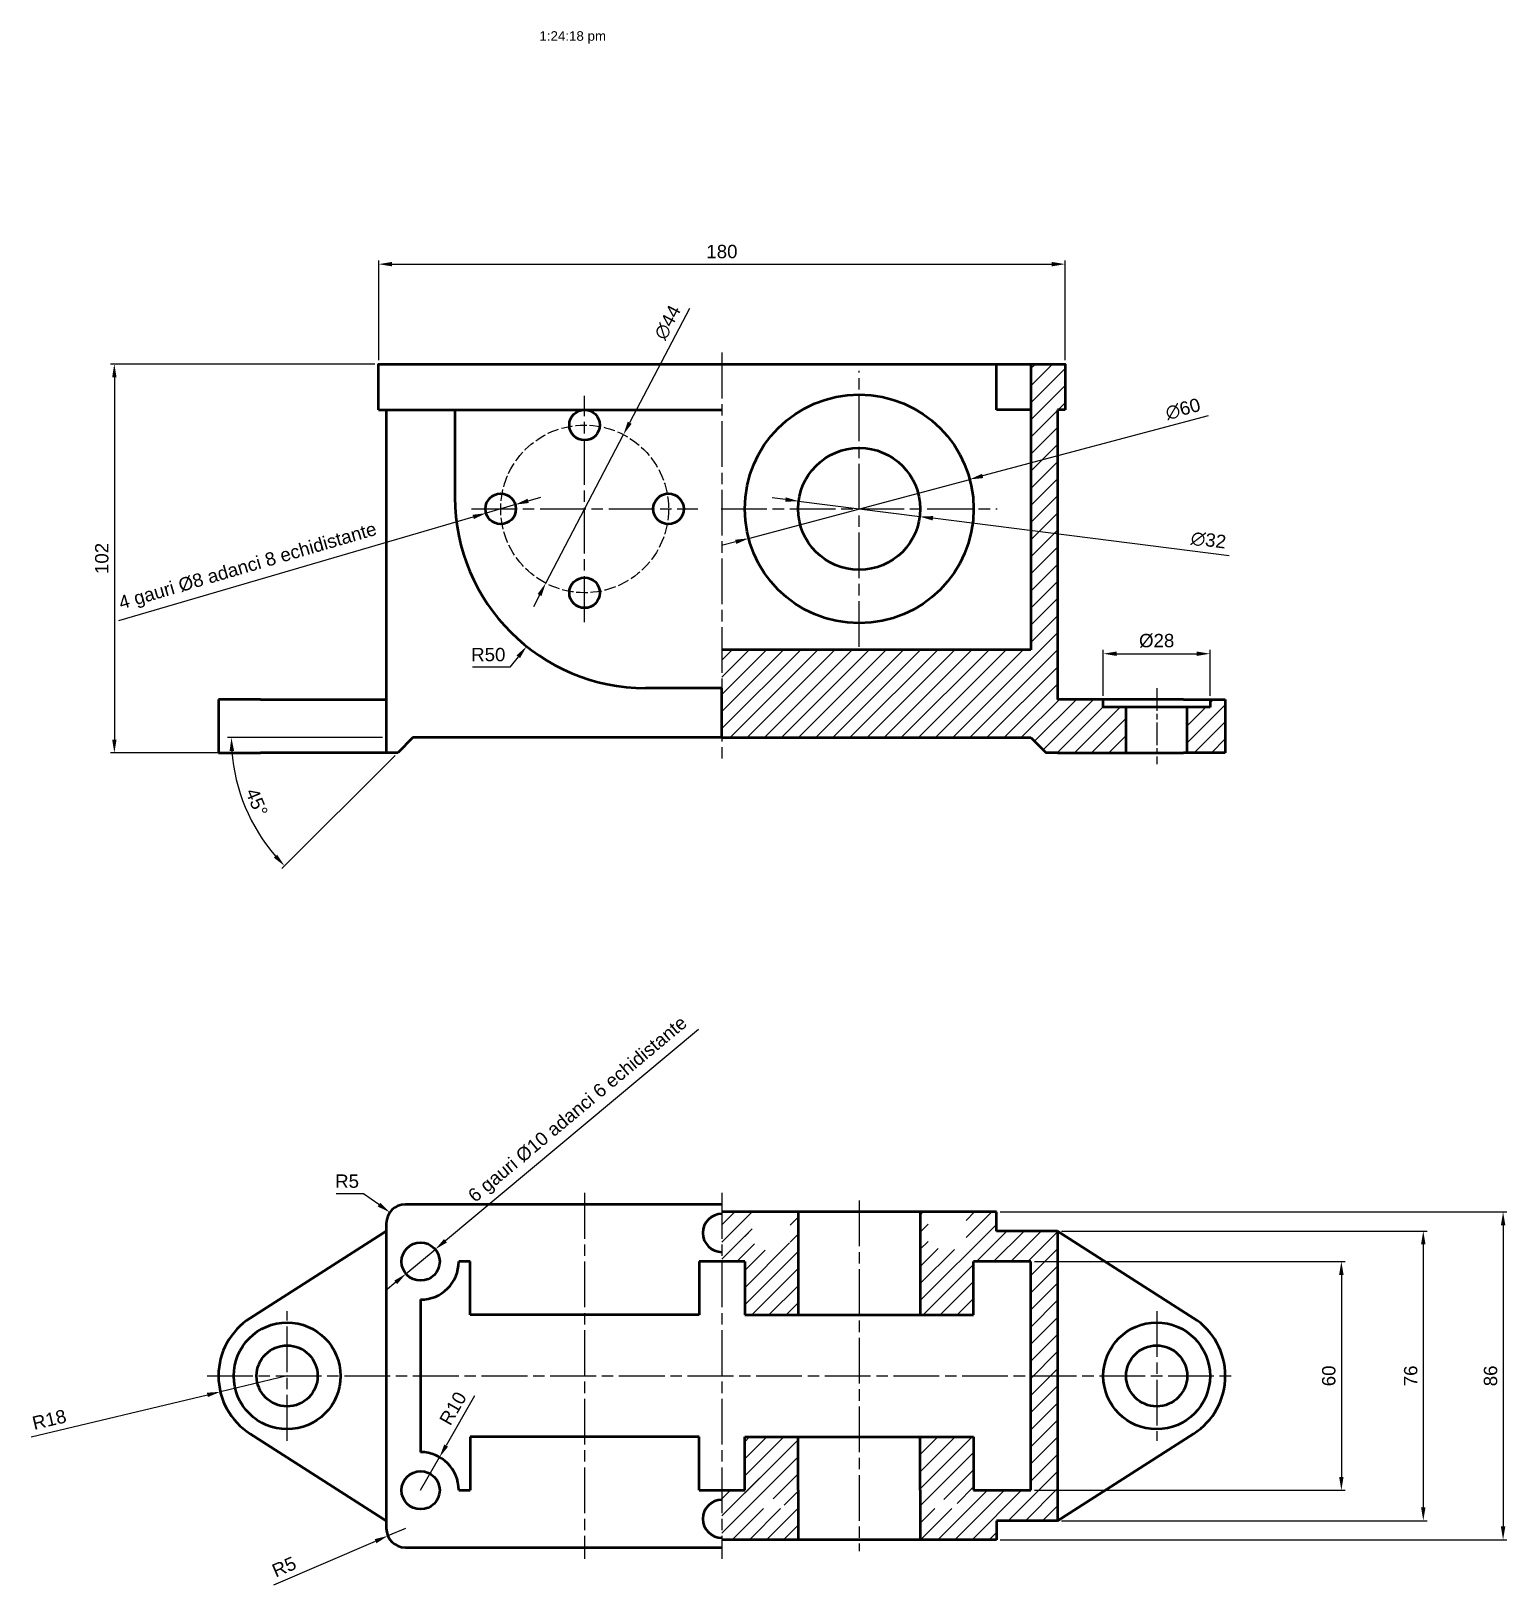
# Model space of a CAD drawing. Header units: millimetres. Extents: x 887 to 1274, y 363 to 770.
import ezdxf

# ---------------------------------------------------------------- set-up
doc = ezdxf.new("R2010")
doc.units = ezdxf.units.MM
for name, pattern in [('AM_ISO02W050', [7.5, 6, -1.5]), ('AM_ISO02W050x2', [3.75, 3, -0.75]), ('AM_ISO08W050', [18, 12, -1.5, 3, -1.5]), ('AM_ISO08W050x2', [9, 6, -0.75, 1.5, -0.75])]:
    doc.linetypes.add(name, pattern=pattern)
for name, color, linetype, lineweight in [('AM_0', 7, 'Continuous', 50), ('AM_3', 6, 'AM_ISO02W050', 25), ('AM_5', 3, 'Continuous', 25), ('AM_7', 4, 'AM_ISO08W050', 25), ('AM_8', 1, 'Continuous', 25)]:
    doc.layers.add(name, color=color, linetype=linetype, lineweight=lineweight)
doc.styles.get("Standard").update_dxf_attribs({"font": 'arial.ttf'})
doc.dimstyles.new('AM_ISO$4', dxfattribs={"dimtxt": 3.5, "dimasz": 3.5, "dimexe": 1, "dimexo": 1, "dimgap": 1.5, "dimtad": 1, "dimtoh": 1, "dimdsep": 46, "dimtxsty": 'Standard', "dimcen": 0, "dimclrd": 256, "dimclre": 256, "dimclrt": 2, "dimadec": 0, "dimazin": 2, "dimtp": 0.1, "dimtm": 0.1, "dimtfac": 0.71, "dimtdec": 3, "dimtofl": 0, "dimtmove": 0, "dimatfit": 0, "dimfxl": 1, "dimlwd": -1, "dimlwe": -1, "dimarcsym": 1})
doc.dimstyles.new('NEW_47$0', dxfattribs={"dimtxt": 3.5, "dimasz": 3.5, "dimexe": 1, "dimexo": 1, "dimgap": 1.5, "dimtad": 1, "dimdsep": 46, "dimtxsty": 'Standard', "dimcen": 0, "dimclrd": 181, "dimclre": 181, "dimclrt": 256, "dimadec": 0, "dimazin": 2, "dimtp": 0.1, "dimtm": 0.1, "dimtfac": 0.71, "dimtmove": 0, "dimatfit": 3, "dimfxl": 1, "dimlwd": -1, "dimlwe": -1, "dimarcsym": 1})
doc.dimstyles.new('NEW_47$2', dxfattribs={"dimtxt": 3.5, "dimasz": 3.5, "dimexe": 1, "dimexo": 1, "dimgap": 1.5, "dimtad": 1, "dimdsep": 46, "dimtxsty": 'Standard', "dimcen": 0, "dimclrd": 181, "dimclre": 181, "dimclrt": 256, "dimadec": 0, "dimazin": 2, "dimtp": 0.1, "dimtm": 0.1, "dimtfac": 0.71, "dimtmove": 0, "dimatfit": 3, "dimfxl": 1, "dimlwd": -1, "dimlwe": -1, "dimarcsym": 1})
doc.dimstyles.new('NEW_47$3', dxfattribs={"dimtxt": 3.5, "dimasz": 3.5, "dimexe": 1, "dimexo": 1, "dimgap": 1.5, "dimtad": 1, "dimdsep": 46, "dimtxsty": 'Standard', "dimcen": 0, "dimclrd": 181, "dimclre": 181, "dimclrt": 256, "dimadec": 0, "dimazin": 2, "dimtp": 0.1, "dimtm": 0.1, "dimtfac": 0.71, "dimtmove": 0, "dimatfit": 3, "dimfxl": 1, "dimlwd": -1, "dimlwe": -1, "dimarcsym": 1})
doc.dimstyles.new('NEW_47$4', dxfattribs={"dimtxt": 3.5, "dimasz": 3.5, "dimexe": 1, "dimexo": 1, "dimgap": 1.5, "dimtad": 1, "dimdsep": 46, "dimtxsty": 'Standard', "dimcen": 0, "dimclrd": 181, "dimclre": 181, "dimclrt": 256, "dimadec": 0, "dimazin": 2, "dimtp": 0.1, "dimtm": 0.1, "dimtfac": 0.71, "dimtmove": 0, "dimatfit": 3, "dimfxl": 1, "dimlwd": -1, "dimlwe": -1, "dimarcsym": 1})

# ---------------------------------------------------------------- blocks, each defined once
blk = doc.blocks.new('*D7')
at = {"layer": 'AM_5', "linetype": 'ByBlock', "transparency": 16777216}
for p, q in [((1012.21, 603.47), (1002.35, 603.47)), ((1014.39, 606.2), (1012.21, 603.47))]:
    blk.add_line(p, q, dxfattribs=at)
at = {"layer": 'AM_5', "transparency": 16777216}
blk.add_solid([(1013.94, 606.57), (1014.85, 605.84), (1016.58, 608.94)], dxfattribs=at)
at = {"layer": 'Defpoints', "color": 0, "transparency": 16777216}
for p in [(1047.79, 648), (1016.58, 608.94)]:
    blk.add_point(p, dxfattribs=at)
at = {"layer": 'AM_5', "color": 2, "transparency": 16777216, "insert": (1006.53, 606.76), "char_height": 3.5, "attachment_point": 5}
blk.add_mtext('R50', dxfattribs=at)
blk = doc.blocks.new('*D8')
at = {"layer": 'AM_5', "linetype": 'ByBlock', "transparency": 16777216}
for p, q in [((973.85, 465.33), (966.68, 465.33)), ((977.86, 462.47), (973.85, 465.33))]:
    blk.add_line(p, q, dxfattribs=at)
at = {"layer": 'AM_5', "transparency": 16777216}
blk.add_solid([(978.2, 462.94), (977.52, 461.99), (980.71, 460.44)], dxfattribs=at)
at = {"layer": 'Defpoints', "color": 0, "transparency": 16777216}
for p in [(980.71, 460.44), (984.79, 457.54)]:
    blk.add_point(p, dxfattribs=at)
at = {"layer": 'AM_5', "color": 2, "transparency": 16777216, "insert": (969.51, 468.61), "char_height": 3.5, "attachment_point": 5}
blk.add_mtext('R5', dxfattribs=at)
blk = doc.blocks.new('*D9')
at = {"layer": 'AM_5', "color": 181, "linetype": 'ByBlock', "transparency": 16777216}
for p, q in [((984.79, 377.54), (980.19, 375.56)), ((950.3, 362.7), (976.98, 374.18))]:
    blk.add_line(p, q, dxfattribs=at)
at = {"layer": 'AM_5', "color": 181, "transparency": 16777216}
blk.add_solid([(976.75, 374.71), (977.21, 373.64), (980.19, 375.56)], dxfattribs=at)
at = {"layer": 'Defpoints', "color": 0, "transparency": 16777216}
for p in [(980.19, 375.56), (984.79, 377.54)]:
    blk.add_point(p, dxfattribs=at)
at = {"layer": 'AM_5', "color": 133, "true_color": 0x8bc6c6, "transparency": 16777216, "insert": (952.99, 367.43), "char_height": 3.5, "attachment_point": 5, "rotation": 23.2808}
blk.add_mtext('R5', dxfattribs=at)
blk = doc.blocks.new('*D10')
at = {"layer": 'AM_5', "color": 181, "linetype": 'ByBlock', "transparency": 16777216}
for p, q in [((977.79, 684), (977.79, 710.21)), ((1157.79, 684), (1157.79, 710.21)), ((981.29, 709.21), (1154.29, 709.21))]:
    blk.add_line(p, q, dxfattribs=at)
at = {"layer": 'AM_5', "color": 181, "transparency": 16777216}
for points in [[(981.29, 709.79), (981.29, 708.63), (977.79, 709.21)], [(1154.29, 709.79), (1154.29, 708.63), (1157.79, 709.21)]]:
    blk.add_solid(points, dxfattribs=at)
at = {"layer": 'Defpoints', "color": 0, "transparency": 16777216}
for p in [(1157.79, 709.21), (977.79, 683), (1157.79, 683)]:
    blk.add_point(p, dxfattribs=at)
at = {"layer": 'AM_5', "color": 133, "true_color": 0x8bc6c6, "transparency": 16777216, "insert": (1067.79, 712.5), "char_height": 3.5, "attachment_point": 5}
blk.add_mtext('180', dxfattribs=at)
blk = doc.blocks.new('*D11')
at = {"layer": 'AM_5', "color": 181, "linetype": 'ByBlock', "transparency": 16777216}
for p, q in [((976.79, 683), (907.48, 683)), ((908.48, 679.5), (908.48, 584.5)), ((976.79, 581), (907.48, 581))]:
    blk.add_line(p, q, dxfattribs=at)
at = {"layer": 'AM_5', "color": 181, "transparency": 16777216}
for points in [[(907.9, 679.5), (909.07, 679.5), (908.48, 683)], [(907.9, 584.5), (909.07, 584.5), (908.48, 581)]]:
    blk.add_solid(points, dxfattribs=at)
at = {"layer": 'Defpoints', "color": 0, "transparency": 16777216}
for p in [(977.79, 683), (908.48, 581), (977.79, 581)]:
    blk.add_point(p, dxfattribs=at)
at = {"layer": 'AM_5', "color": 133, "true_color": 0x8bc6c6, "transparency": 16777216, "insert": (905.2, 632), "char_height": 3.5, "attachment_point": 5, "rotation": 90}
blk.add_mtext('102', dxfattribs=at)
blk = doc.blocks.new('*D12')
at = {"layer": 'AM_5', "color": 181, "linetype": 'ByBlock', "transparency": 16777216}
for p, q in [((1013.63, 646.12), (1005.95, 643.88)), ((1016.98, 647.11), (1020.34, 648.09)), ((909.67, 615.71), (1002.59, 642.89))]:
    blk.add_line(p, q, dxfattribs=at)
at = {"layer": 'AM_5', "color": 181, "transparency": 16777216}
for points in [[(1016.82, 647.67), (1017.15, 646.55), (1013.63, 646.12)], [(1002.42, 643.45), (1002.75, 642.33), (1005.95, 643.88)]]:
    blk.add_solid(points, dxfattribs=at)
at = {"layer": 'Defpoints', "color": 0, "transparency": 16777216}
for p in [(1013.63, 646.12), (1005.95, 643.88)]:
    blk.add_point(p, dxfattribs=at)
at = {"layer": 'AM_5', "color": 133, "true_color": 0x8bc6c6, "transparency": 16777216, "insert": (943.56, 629.61), "char_height": 3.5, "attachment_point": 5, "rotation": 16.309}
blk.add_mtext('4 gauri %%C8 adanci 8 echidistante', dxfattribs=at)
blk = doc.blocks.new('*D13')
at = {"layer": 'AM_5', "color": 181, "linetype": 'ByBlock', "transparency": 16777216}
for p, q in [((1059.29, 697.58), (1043.6, 667.6)), ((1021.59, 625.51), (1041.98, 664.5)), ((1019.97, 622.4), (1018.35, 619.3))]:
    blk.add_line(p, q, dxfattribs=at)
at = {"layer": 'AM_5', "color": 181, "transparency": 16777216}
for points in [[(1043.09, 667.87), (1044.12, 667.33), (1041.98, 664.5)], [(1019.45, 622.67), (1020.49, 622.13), (1021.59, 625.51)]]:
    blk.add_solid(points, dxfattribs=at)
at = {"layer": 'Defpoints', "color": 0, "transparency": 16777216}
for p in [(1041.98, 664.5), (1021.59, 625.51)]:
    blk.add_point(p, dxfattribs=at)
at = {"layer": 'AM_5', "color": 133, "true_color": 0x8bc6c6, "transparency": 16777216, "insert": (1053.55, 693.92), "char_height": 3.5, "attachment_point": 5, "rotation": 62.3913}
blk.add_mtext('∅44', dxfattribs=at)
blk = doc.blocks.new('*D14')
at = {"layer": 'AM_5', "color": 181, "linetype": 'ByBlock', "transparency": 16777216}
for p, q in [((1061.63, 508.43), (995.31, 452.99)), ((984.95, 444.33), (992.62, 450.74)), ((982.27, 442.09), (979.58, 439.84))]:
    blk.add_line(p, q, dxfattribs=at)
at = {"layer": 'AM_5', "color": 181, "transparency": 16777216}
for points in [[(994.93, 453.44), (995.68, 452.54), (992.62, 450.74)], [(981.89, 442.53), (982.64, 441.64), (984.95, 444.33)]]:
    blk.add_solid(points, dxfattribs=at)
at = {"layer": 'Defpoints', "color": 0, "transparency": 16777216}
for p in [(992.62, 450.74), (984.95, 444.33)]:
    blk.add_point(p, dxfattribs=at)
at = {"layer": 'AM_5', "color": 133, "true_color": 0x8bc6c6, "transparency": 16777216, "insert": (1030.23, 487.17), "char_height": 3.5, "attachment_point": 5, "rotation": 39.8922}
blk.add_mtext('6 gauri %%C10 adanci 6 echidistante', dxfattribs=at)
blk = doc.blocks.new('*D15')
at = {"layer": 'AM_5', "color": 181, "linetype": 'ByBlock', "transparency": 16777216}
for p, q in [((1195.25, 669.44), (1136.15, 653.65)), ((1074.8, 637.26), (1132.77, 652.74)), ((1071.42, 636.35), (1068.04, 635.45))]:
    blk.add_line(p, q, dxfattribs=at)
at = {"layer": 'AM_5', "color": 181, "transparency": 16777216}
for points in [[(1136, 654.21), (1136.3, 653.08), (1132.77, 652.74)], [(1071.27, 636.92), (1071.57, 635.79), (1074.8, 637.26)]]:
    blk.add_solid(points, dxfattribs=at)
at = {"layer": 'Defpoints', "color": 0, "transparency": 16777216}
for p in [(1132.77, 652.74), (1074.8, 637.26)]:
    blk.add_point(p, dxfattribs=at)
at = {"layer": 'AM_5', "color": 133, "true_color": 0x8bc6c6, "transparency": 16777216, "insert": (1188.68, 671.19), "char_height": 3.5, "attachment_point": 5, "rotation": 14.9602}
blk.add_mtext('∅60', dxfattribs=at)
blk = doc.blocks.new('*D16')
at = {"layer": 'AM_5', "color": 181, "linetype": 'ByBlock', "transparency": 16777216}
for p, q in [((1084.44, 647.46), (1080.97, 647.9)), ((1087.91, 647.02), (1119.66, 642.98)), ((1200.79, 632.68), (1123.13, 642.54))]:
    blk.add_line(p, q, dxfattribs=at)
at = {"layer": 'AM_5', "color": 181, "transparency": 16777216}
for points in [[(1084.52, 648.04), (1084.37, 646.88), (1087.91, 647.02)], [(1123.2, 643.12), (1123.06, 641.96), (1119.66, 642.98)]]:
    blk.add_solid(points, dxfattribs=at)
at = {"layer": 'Defpoints', "color": 0, "transparency": 16777216}
for p in [(1087.91, 647.02), (1119.66, 642.98)]:
    blk.add_point(p, dxfattribs=at)
at = {"layer": 'AM_5', "color": 133, "true_color": 0x8bc6c6, "transparency": 16777216, "insert": (1195.37, 636.78), "char_height": 3.5, "attachment_point": 5, "rotation": 352.7614}
blk.add_mtext('∅32', dxfattribs=at)
blk = doc.blocks.new('*D17')
at = {"layer": 'AM_5', "color": 181, "linetype": 'ByBlock', "transparency": 16777216}
for p, q in [((953.79, 417.54), (936.28, 413.37)), ((886.65, 401.54), (932.87, 412.55))]:
    blk.add_line(p, q, dxfattribs=at)
at = {"layer": 'AM_5', "color": 181, "transparency": 16777216}
blk.add_solid([(932.74, 413.12), (933.01, 411.99), (936.28, 413.37)], dxfattribs=at)
at = {"layer": 'Defpoints', "color": 0, "transparency": 16777216}
for p in [(953.79, 417.54), (936.28, 413.37)]:
    blk.add_point(p, dxfattribs=at)
at = {"layer": 'AM_5', "color": 133, "true_color": 0x8bc6c6, "transparency": 16777216, "insert": (891.42, 406.06), "char_height": 3.5, "attachment_point": 5, "rotation": 13.4017}
blk.add_mtext('R18', dxfattribs=at)
blk = doc.blocks.new('*D18')
at = {"layer": 'AM_5', "color": 181, "linetype": 'ByBlock', "transparency": 16777216}
for p, q in [((1002.95, 412.31), (995.49, 399.26)), ((988.79, 387.54), (993.75, 396.22))]:
    blk.add_line(p, q, dxfattribs=at)
at = {"layer": 'AM_5', "color": 181, "transparency": 16777216}
blk.add_solid([(994.98, 399.55), (995.99, 398.97), (993.75, 396.22)], dxfattribs=at)
at = {"layer": 'Defpoints', "color": 0, "transparency": 16777216}
for p in [(993.75, 396.22), (988.79, 387.54)]:
    blk.add_point(p, dxfattribs=at)
at = {"layer": 'AM_5', "color": 133, "true_color": 0x8bc6c6, "transparency": 16777216, "insert": (997.28, 409.01), "char_height": 3.5, "attachment_point": 5, "rotation": 60.2455}
blk.add_mtext('R10', dxfattribs=at)
blk = doc.blocks.new('*D19')
at = {"layer": 'AM_5', "color": 181, "linetype": 'ByBlock', "transparency": 16777216}
for p, q in [((978.79, 585), (938.17, 585)), ((982.08, 580.29), (952.41, 550.62))]:
    blk.add_line(p, q, dxfattribs=at)
blk.add_arc((986.79, 585), 47.62, 184.2122, 220.7878, dxfattribs=at)
at = {"layer": 'AM_5', "color": 181, "transparency": 16777216}
for points in [[(938.71, 581.48), (939.88, 581.52), (939.17, 585)], [(951.16, 554.29), (950.31, 553.5), (953.11, 551.33)]]:
    blk.add_solid(points, dxfattribs=at)
at = {"layer": 'Defpoints', "color": 0, "transparency": 16777216}
for p in [(979.79, 585), (986.79, 585), (986.79, 585), (982.79, 581), (940.79, 572.68)]:
    blk.add_point(p, dxfattribs=at)
at = {"layer": 'AM_5', "color": 133, "true_color": 0x8bc6c6, "transparency": 16777216, "insert": (945.82, 568.03), "char_height": 3.5, "attachment_point": 5, "rotation": 292.5}
blk.add_mtext('45°', dxfattribs=at)
blk = doc.blocks.new('*D20')
at = {"layer": 'AM_5', "color": 181, "linetype": 'ByBlock', "transparency": 16777216}
for p, q in [((1167.79, 596), (1167.79, 608)), ((1195.79, 596), (1195.79, 608)), ((1171.29, 607), (1192.29, 607))]:
    blk.add_line(p, q, dxfattribs=at)
at = {"layer": 'AM_5', "color": 181, "transparency": 16777216}
for points in [[(1171.29, 607.58), (1171.29, 606.42), (1167.79, 607)], [(1192.29, 607.58), (1192.29, 606.42), (1195.79, 607)]]:
    blk.add_solid(points, dxfattribs=at)
at = {"layer": 'Defpoints', "color": 0, "transparency": 16777216}
for p in [(1195.79, 607), (1167.79, 595), (1195.79, 595)]:
    blk.add_point(p, dxfattribs=at)
at = {"layer": 'AM_5', "color": 133, "true_color": 0x8bc6c6, "transparency": 16777216, "insert": (1181.79, 610.39), "char_height": 3.5, "attachment_point": 5}
blk.add_mtext('%%C28', dxfattribs=at)
blk = doc.blocks.new('*D21')
at = {"layer": 'AM_5', "color": 181, "linetype": 'ByBlock', "transparency": 16777216}
for p, q in [((1149.79, 447.54), (1231.22, 447.54)), ((1230.22, 444.04), (1230.22, 391.04)), ((1149.79, 387.54), (1231.22, 387.54))]:
    blk.add_line(p, q, dxfattribs=at)
at = {"layer": 'AM_5', "color": 181, "transparency": 16777216}
for points in [[(1229.63, 444.04), (1230.8, 444.04), (1230.22, 447.54)], [(1229.63, 391.04), (1230.8, 391.04), (1230.22, 387.54)]]:
    blk.add_solid(points, dxfattribs=at)
at = {"layer": 'Defpoints', "color": 0, "transparency": 16777216}
for p in [(1148.79, 447.54), (1148.79, 387.54), (1230.22, 387.54)]:
    blk.add_point(p, dxfattribs=at)
at = {"layer": 'AM_5', "color": 133, "true_color": 0x8bc6c6, "transparency": 16777216, "insert": (1226.93, 417.54), "char_height": 3.5, "attachment_point": 5, "rotation": 90}
blk.add_mtext('60', dxfattribs=at)
blk = doc.blocks.new('*D22')
at = {"layer": 'AM_5', "color": 181, "linetype": 'ByBlock', "transparency": 16777216}
for p, q in [((1156.79, 455.54), (1252.69, 455.54)), ((1251.69, 452.04), (1251.69, 383.04)), ((1156.79, 379.54), (1252.69, 379.54))]:
    blk.add_line(p, q, dxfattribs=at)
at = {"layer": 'AM_5', "color": 181, "transparency": 16777216}
for points in [[(1251.11, 452.04), (1252.28, 452.04), (1251.69, 455.54)], [(1251.11, 383.04), (1252.28, 383.04), (1251.69, 379.54)]]:
    blk.add_solid(points, dxfattribs=at)
at = {"layer": 'Defpoints', "color": 0, "transparency": 16777216}
for p in [(1155.79, 455.54), (1155.79, 379.54), (1251.69, 379.54)]:
    blk.add_point(p, dxfattribs=at)
at = {"layer": 'AM_5', "color": 133, "true_color": 0x8bc6c6, "transparency": 16777216, "insert": (1248.41, 417.54), "char_height": 3.5, "attachment_point": 5, "rotation": 90}
blk.add_mtext('76', dxfattribs=at)
blk = doc.blocks.new('*D23')
at = {"layer": 'AM_5', "color": 181, "linetype": 'ByBlock', "transparency": 16777216}
for p, q in [((1140.79, 460.54), (1273.62, 460.54)), ((1272.62, 457.04), (1272.62, 378.04)), ((1140.79, 374.54), (1273.62, 374.54))]:
    blk.add_line(p, q, dxfattribs=at)
at = {"layer": 'AM_5', "color": 181, "transparency": 16777216}
for points in [[(1272.04, 457.04), (1273.21, 457.04), (1272.62, 460.54)], [(1272.04, 378.04), (1273.21, 378.04), (1272.62, 374.54)]]:
    blk.add_solid(points, dxfattribs=at)
at = {"layer": 'Defpoints', "color": 0, "transparency": 16777216}
for p in [(1139.79, 460.54), (1139.79, 374.54), (1272.62, 374.54)]:
    blk.add_point(p, dxfattribs=at)
at = {"layer": 'AM_5', "color": 133, "true_color": 0x8bc6c6, "transparency": 16777216, "insert": (1269.34, 417.54), "char_height": 3.5, "attachment_point": 5, "rotation": 90}
blk.add_mtext('86', dxfattribs=at)

msp = doc.modelspace()

# ---------------------------------------------------------------- hatches: boundary and pattern name
at = {"layer": 'AM_8'}
h = msp.add_hatch(dxfattribs=at)
h.set_pattern_fill('ANSI31', color=256)
h.paths.add_polyline_path([(1155.787, 671), (1157.787, 671), (1157.787, 683), (1148.787, 683), (1148.787, 608), (1067.787, 608), (1067.787, 585), (1148.787, 585), (1152.841, 581), (1155.787, 581), (1173.787, 581), (1173.787, 593), (1167.787, 593), (1167.787, 595), (1155.787, 595)])
h.paths.add_polyline_path([(1199.787, 595), (1195.787, 595), (1195.787, 593), (1189.787, 593), (1189.787, 581), (1199.787, 581)])
h = msp.add_hatch(dxfattribs=at)
h.set_pattern_fill('ANSI31', color=256)
h.paths.add_polyline_path([(1075.716, 460.538), (1067.787, 460.538), (1067.787, 447.538), (1073.787, 447.538), (1073.787, 433.538), (1087.787, 433.538), (1087.787, 460.538), (1085.716, 460.538), (1085.716, 452.538), (1080.716, 449.651), (1075.716, 452.538)])
h.paths.add_polyline_path([(1087.787, 374.538), (1087.787, 387.538), (1087.787, 401.538), (1073.787, 401.538), (1073.787, 387.538), (1067.787, 387.538), (1067.787, 374.538)])
h.paths.add_polyline_path([(1075.716, 382.717), (1080.716, 385.604), (1085.716, 382.717)], flags=16)
h = msp.add_hatch(dxfattribs=at)
h.set_pattern_fill('ANSI31', color=256)
h.paths.add_polyline_path([(1087.787, 460.538), (1085.716, 460.538), (1085.716, 452.538), (1080.716, 449.651), (1075.716, 452.538), (1075.716, 460.538), (1073.787, 460.538), (1073.787, 433.538), (1087.787, 433.538)])
h.paths.add_polyline_path([(1087.787, 401.538), (1073.787, 401.538), (1073.787, 387.538), (1073.787, 374.538), (1087.787, 374.538), (1087.787, 387.538)])
h.paths.add_polyline_path([(1080.716, 385.604), (1085.716, 382.717), (1075.716, 382.717)], flags=16)
h.paths.add_polyline_path([(1133.787, 401.538), (1119.787, 401.538), (1119.787, 387.538), (1119.787, 374.538), (1133.787, 374.538)])
h.paths.add_polyline_path([(1126.865, 385.604), (1131.865, 382.717), (1121.865, 382.717)], flags=16)
h.paths.add_polyline_path([(1133.787, 447.538), (1133.787, 460.538), (1131.865, 460.538), (1131.865, 452.538), (1126.865, 449.651), (1121.865, 452.538), (1121.865, 460.538), (1119.787, 460.538), (1119.787, 433.538), (1133.787, 433.538)])
h.paths.add_polyline_path([(1139.787, 460.538), (1133.787, 460.538), (1133.787, 447.538), (1139.787, 447.538)])
h.paths.add_polyline_path([(1148.787, 455.538), (1139.787, 455.538), (1139.787, 447.538), (1148.787, 447.538)])
h.paths.add_polyline_path([(1155.787, 455.538), (1148.787, 455.538), (1148.787, 447.538), (1148.787, 417.538), (1155.787, 417.538)])
h.paths.add_polyline_path([(1155.787, 417.538), (1148.787, 417.538), (1148.787, 387.538), (1148.787, 379.538), (1155.787, 379.538)])
h.paths.add_polyline_path([(1148.787, 387.538), (1139.787, 387.538), (1139.787, 379.538), (1148.787, 379.538)])
h.paths.add_polyline_path([(1139.787, 387.538), (1133.787, 387.538), (1133.787, 374.538), (1139.787, 374.538), (1139.787, 379.538)])

# ---------------------------------------------------------------- linework, layer by layer
at = {"layer": 'AM_0'}
for p, q in [((1139.787, 671), (1139.787, 683)), ((1148.787, 683), (1148.787, 608)), ((977.787, 671), (1067.787, 671)), ((979.787, 671), (979.787, 581)), ((997.787, 671), (997.787, 648)), ((1148.787, 671), (1139.787, 671)), ((1155.787, 671), (1155.787, 595)), ((1157.787, 671), (1155.787, 671)), ((1148.787, 608), (1067.787, 608)), ((1067.787, 598), (1047.787, 598)), ((1067.787, 585), (1067.787, 598)), ((946.787, 595), (935.787, 595)), ((935.787, 595), (935.787, 581)), ((946.787, 595), (979.787, 595)), ((1188.787, 595), (1155.787, 595)), ((1167.787, 593), (1167.787, 595)), ((1195.787, 593), (1167.787, 593)), ((1173.787, 581), (1173.787, 593)), ((1188.787, 595), (1199.787, 595)), ((1189.787, 581), (1189.787, 593)), ((1195.787, 595), (1195.787, 593)), ((1199.787, 595), (1199.787, 581)), ((986.787, 585), (982.787, 581)), ((1067.787, 585), (986.787, 585)), ((1067.787, 585), (1148.787, 585)), ((1148.787, 585), (1152.841, 581)), ((935.787, 581), (946.787, 581)), ((979.787, 581), (946.787, 581)), ((1155.787, 581), (1188.787, 581)), ((1199.787, 581), (1188.787, 581)), ((1067.787, 462.538), (984.787, 462.538)), ((979.787, 457.538), (979.787, 377.538)), ((1139.787, 460.538), (1067.787, 460.538)), ((1087.787, 460.538), (1087.787, 433.538)), ((1119.787, 460.538), (1119.787, 433.538)), ((1139.787, 455.538), (1139.787, 460.538)), ((979.787, 455.538), (944.087, 432.7)), ((1155.787, 455.538), (1139.787, 455.538)), ((1155.787, 455.538), (1155.787, 379.538)), ((1155.787, 455.538), (1191.487, 432.7)), ((1155.787, 455.538), (1191.487, 432.7)), ((1155.787, 455.538), (1191.487, 432.7)), ((1155.787, 455.538), (1191.487, 432.7)), ((1155.787, 455.538), (1191.487, 432.7)), ((1155.787, 455.538), (1191.487, 432.7)), ((1001.787, 447.538), (998.787, 447.538)), ((1001.787, 433.538), (1001.787, 447.538)), ((1073.787, 447.538), (1061.787, 447.538)), ((1067.787, 447.538), (1061.787, 447.538)), ((1061.787, 447.538), (1061.787, 433.538)), ((1073.787, 447.538), (1073.787, 433.538)), ((1148.787, 447.538), (1133.787, 447.538)), ((1133.787, 433.538), (1133.787, 447.538)), ((1148.787, 417.538), (1148.787, 447.538)), ((988.787, 437.538), (988.787, 397.538)), ((1061.787, 433.538), (1001.787, 433.538)), ((1073.787, 433.538), (1133.787, 433.538)), ((1148.787, 387.538), (1148.787, 417.538)), ((979.787, 379.538), (944.087, 402.375)), ((1061.787, 401.538), (1001.787, 401.538)), ((1001.787, 401.538), (1001.787, 387.538)), ((1061.787, 387.538), (1061.787, 401.538)), ((1073.787, 387.538), (1073.787, 401.538)), ((1073.787, 401.538), (1133.787, 401.538)), ((1087.787, 387.538), (1087.787, 401.538)), ((1119.787, 387.538), (1119.787, 401.538)), ((1133.787, 401.538), (1133.787, 387.538)), ((1155.787, 379.538), (1191.487, 402.375)), ((1155.787, 379.538), (1191.487, 402.375)), ((1155.787, 379.538), (1191.487, 402.375)), ((1155.787, 379.538), (1191.487, 402.375)), ((1155.787, 379.538), (1191.487, 402.375)), ((1155.787, 379.538), (1191.487, 402.375)), ((998.787, 387.538), (1001.787, 387.538)), ((1061.787, 387.538), (1073.787, 387.538)), ((1087.787, 387.538), (1087.787, 374.538)), ((1119.787, 387.538), (1119.787, 374.538)), ((1133.787, 387.538), (1148.787, 387.538)), ((1155.787, 379.538), (1139.787, 379.538)), ((1139.787, 379.538), (1139.787, 374.538)), ((984.787, 372.538), (1067.787, 372.538)), ((1139.787, 374.538), (1067.787, 374.538))]:
    msp.add_line(p, q, dxfattribs=at)
for points in [[(977.787, 671), (977.787, 683), (1157.787, 683), (1157.787, 671)], [(982.787, 581), (979.787, 581)], [(1155.787, 581), (1152.841, 581)]]:
    msp.add_lwpolyline(points, dxfattribs=at)
for centre, radius in [((1103.787, 645), 30), ((1031.787, 667), 4), ((1103.787, 645), 16), ((1009.787, 645), 4), ((1053.787, 645), 4), ((1031.787, 623), 4), ((988.787, 447.538), 5), ((953.787, 417.538), 14), ((1181.787, 417.538), 14), ((1181.787, 417.538), 14), ((1181.787, 417.538), 14), ((1181.787, 417.538), 14), ((1181.787, 417.538), 14), ((1181.787, 417.538), 14), ((953.787, 417.538), 8), ((1181.787, 417.538), 8), ((1181.787, 417.538), 8), ((1181.787, 417.538), 8), ((1181.787, 417.538), 8), ((1181.787, 417.538), 8), ((1181.787, 417.538), 8), ((988.787, 387.538), 5)]:
    msp.add_circle(centre, radius, dxfattribs=at)
for centre, radius, start, end in [((1047.787, 648), 50, 180, 270), ((984.787, 457.538), 5, 90, 180), ((1067.787, 455.038), 5, 90, 270), ((988.787, 447.538), 10, 270, 0), ((953.787, 417.538), 18, 122.60696, 237.39304), ((1181.787, 417.538), 18, 302.60696, 57.39304), ((1181.787, 417.538), 18, 302.60696, 57.39304), ((1181.787, 417.538), 18, 302.60696, 57.39304), ((1181.787, 417.538), 18, 302.60696, 57.39304), ((1181.787, 417.538), 18, 302.60696, 57.39304), ((1181.787, 417.538), 18, 302.60696, 57.39304), ((988.787, 387.538), 10, 0, 90), ((1067.787, 380.038), 5, 90, 270), ((984.787, 377.538), 5, 180, 270)]:
    msp.add_arc(centre, radius, start, end, dxfattribs=at)
at = {"layer": 'AM_3', "linetype": 'AM_ISO02W050x2'}
msp.add_circle((1031.787, 645), 22, dxfattribs=at)
at = {"layer": 'AM_7'}
for p, q in [((1067.787, 686), (1067.787, 578)), ((1103.787, 608.81), (1103.787, 681.191)), ((1031.787, 615.313), (1031.787, 674.688)), ((1002.099, 645), (1061.474, 645)), ((1067.596, 645), (1139.977, 645)), ((1031.787, 465.538), (1031.787, 369.538)), ((1067.787, 465.538), (1067.787, 369.538)), ((1103.787, 463.538), (1103.787, 371.538)), ((953.787, 400.538), (953.787, 434.538)), ((1181.787, 434.538), (1181.787, 400.538)), ((1181.787, 434.538), (1181.787, 400.538)), ((1181.787, 434.538), (1181.787, 400.538)), ((1181.787, 434.538), (1181.787, 400.538)), ((1181.787, 434.538), (1181.787, 400.538)), ((1181.787, 434.538), (1181.787, 400.538)), ((932.787, 417.538), (1202.787, 417.538))]:
    msp.add_line(p, q, dxfattribs=at)
at = {"layer": 'AM_7', "linetype": 'AM_ISO08W050x2'}
msp.add_line((1181.787, 598), (1181.787, 578), dxfattribs=at)

# ---------------------------------------------------------------- texts
at = {"layer": 'AM_8', "insert": (1019.936, 770.321), "char_height": 2.5, "attachment_point": 1}
msp.add_mtext('1:24:18 pm', dxfattribs=at)

# ---------------------------------------------------------------- dimensions: what is measured, and where the dimension line sits
at = {"layer": 'AM_5'}
for base, p1, p2, override, picture, middle in [((1157.787, 709.21), (977.787, 683), (1157.787, 683), {"dimpost": ''}, '*D10', (1067.787, 712.497)), ((1195.787, 607), (1167.787, 595), (1195.787, 595), {"dimpost": '%%C<>'}, '*D20', (1181.787, 610.385))]:
    dim = msp.add_linear_dim(base=base, p1=p1, p2=p2, dimstyle='NEW_47$0', override=override, dxfattribs=at)
    dim.commit()
    dim.dimension.update_dxf_attribs({"geometry": picture, "text_midpoint": middle})
for p1, p2, picture, middle in [((1021.591, 625.505), (1041.982, 664.495), '*D13', (1056.549, 692.349)), ((1074.804, 637.256), (1132.77, 652.745), '*D15', (1189.549, 667.916)), ((1087.914, 647.016), (1119.659, 642.984), '*D16', (1194.943, 633.422))]:
    dim = msp.add_diameter_dim_2p(p1=p1, p2=p2, dimstyle='NEW_47$3', dxfattribs=at)
    dim.commit()
    dim.dimension.update_dxf_attribs({"geometry": picture, "text_midpoint": middle, "dimtype": 163})
for base, p1, p2, picture, middle in [((908.483, 581), (977.787, 683), (977.787, 581), '*D11', (905.196, 632)), ((1272.622, 374.538), (1139.787, 460.538), (1139.787, 374.538), '*D23', (1269.335, 417.538)), ((1230.216, 387.538), (1148.787, 447.538), (1148.787, 387.538), '*D21', (1226.929, 417.538))]:
    dim = msp.add_linear_dim(base=base, p1=p1, p2=p2, angle=90, dimstyle='NEW_47$0', override={"dimpost": ''}, dxfattribs=at)
    dim.commit()
    dim.dimension.update_dxf_attribs({"geometry": picture, "text_midpoint": middle})
for p1, p2, override, picture, middle in [((1013.626, 646.123), (1005.948, 643.877), {"dimpost": '4 gauri %%C<> adanci 8 echidistante'}, '*D12', (944.639, 625.939)), ((984.951, 444.331), (992.623, 450.744), {"dimpost": '6 gauri %%C<> adanci 6 echidistante'}, '*D14', (1032.681, 484.229))]:
    dim = msp.add_diameter_dim_2p(p1=p1, p2=p2, dimstyle='NEW_47$3', override=override, dxfattribs=at)
    dim.commit()
    dim.dimension.update_dxf_attribs({"geometry": picture, "text_midpoint": middle, "dimtype": 163})
for center, mpoint, dimstyle, picture, middle in [((1047.787, 648), (1016.576, 608.938), 'AM_ISO$4', '*D7', (1006.53, 603.469)), ((984.787, 457.538), (980.714, 460.438), 'AM_ISO$4', '*D8', (969.514, 465.327)), ((953.787, 417.538), (936.277, 413.366), 'NEW_47$4', '*D17', (892.182, 402.859)), ((984.787, 377.538), (980.194, 375.561), 'NEW_47$4', '*D9', (954.283, 364.413))]:
    dim = msp.add_radius_dim(center=center, mpoint=mpoint, dimstyle=dimstyle, override={"dimpost": ''}, dxfattribs=at)
    dim.commit()
    dim.dimension.update_dxf_attribs({"geometry": picture, "text_midpoint": middle, "dimtype": 164})
dim = msp.add_angular_dim_2l(base=(940.79, 572.675), line1=((986.787, 585), (982.787, 581)), line2=((986.787, 585), (979.787, 585)), dimstyle='NEW_47$2', override={"dimpost": ''}, dxfattribs=at)
dim.commit()
dim.dimension.update_dxf_attribs({"geometry": '*D19', "text_midpoint": (945.822, 568.032)})
dim = msp.add_linear_dim(base=(1251.693, 379.538), p1=(1155.787, 455.538), p2=(1155.787, 379.538), angle=90, dimstyle='NEW_47$0', dxfattribs=at)
dim.commit()
dim.dimension.update_dxf_attribs({"geometry": '*D22', "text_midpoint": (1248.406, 417.538)})
dim = msp.add_radius_dim(center=(988.787, 387.538), mpoint=(993.75, 396.219), dimstyle='NEW_47$4', dxfattribs=at)
dim.commit()
dim.dimension.update_dxf_attribs({"geometry": '*D18', "text_midpoint": (1000.131, 407.383), "dimtype": 164})

doc.saveas('drawing.dxf')
